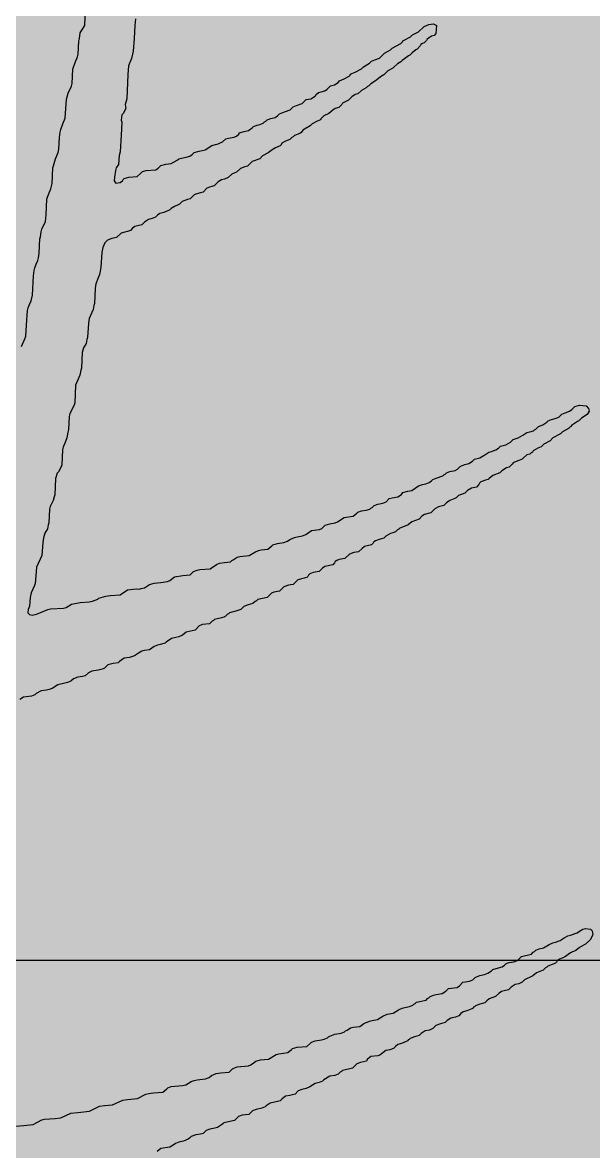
# Model space of a CAD drawing. Header units: inches. Extents: x -8 to 210, y -39 to 109.
# Drawn here: x 52.288 to 53.386, y 34.612 to 36.786 of the extents above; entities that cross this region are included whole.
import ezdxf

# ---------------------------------------------------------------- set-up
doc = ezdxf.new("R2010")
doc.units = ezdxf.units.IN
for name, color, linetype in [('Bottom Layer', 5, 'Continuous'), ('Bottom Overlay', 54, 'Continuous'), ('Top Layer', 1, 'Continuous')]:
    doc.layers.add(name, color=color, linetype=linetype)

msp = doc.modelspace()

# ---------------------------------------------------------------- hatches: boundary and pattern name
at = {"layer": 'Top Layer'}
msp.add_hatch(color=1, dxfattribs=at).paths.add_polyline_path([(51.8922, 15.7226), (53.9702, 15.7226), (53.9702, 46.99), (51.8922, 46.99)])

# ---------------------------------------------------------------- linework, layer by layer
at = {"layer": 'Bottom Layer'}
msp.add_line((19.5296, 34.9807), (60.013, 34.9807), dxfattribs=at)
for points in [[(18.6278, 36.5656, 0.2032, 0.2032, 0), (59.4964, 36.5656, 0.2032, 0.2032, 0)], [(18.6278, 35.9156, 0.2032, 0.2032, 0), (60.3192, 35.9156, 0.2032, 0.2032, 0)], [(18.8189, 35.2656, 0.2032, 0.2032, 0), (60.131, 35.2656, 0.2032, 0.2032, 0)]]:
    msp.add_lwpolyline(points, format="xyseb", dxfattribs=at)
at = {"layer": 'Bottom Overlay'}
for p, q in [((52.4078, 36.7805), (52.4091, 36.8133)), ((52.5049, 36.7936), (52.5036, 36.7805)), ((53.0605, 36.7785), (53.0696, 36.7825)), ((53.0696, 36.7825), (53.0788, 36.7838)), ((53.0788, 36.7838), (53.0847, 36.7805)), ((52.3973, 36.7556), (52.3986, 36.7661)), ((52.3986, 36.7661), (52.4078, 36.7805)), ((52.5036, 36.7805), (52.5022, 36.7556)), ((53.0342, 36.7589), (53.0382, 36.7628)), ((53.0382, 36.7628), (53.0473, 36.7667)), ((53.0473, 36.7667), (53.05, 36.768)), ((53.05, 36.768), (53.0605, 36.7785)), ((53.0749, 36.7602), (53.0664, 36.7543)), ((53.0801, 36.7615), (53.0749, 36.7602)), ((53.0834, 36.7648), (53.0801, 36.7615)), ((53.0847, 36.7805), (53.0834, 36.7648)), ((52.3947, 36.7254), (52.396, 36.7503)), ((52.396, 36.7503), (52.3973, 36.7556)), ((52.5022, 36.7556), (52.5003, 36.7313)), ((52.9988, 36.7366), (53.0159, 36.7457)), ((53.0159, 36.7457), (53.0191, 36.749)), ((53.0191, 36.749), (53.0198, 36.751)), ((53.0198, 36.751), (53.0224, 36.7523)), ((53.0224, 36.7523), (53.0342, 36.7589)), ((53.0532, 36.7412), (53.0473, 36.7352)), ((53.0546, 36.7438), (53.0532, 36.7412)), ((53.0578, 36.7457), (53.0546, 36.7438)), ((53.0605, 36.7471), (53.0578, 36.7457)), ((53.065, 36.7516), (53.0605, 36.7471)), ((53.0664, 36.7543), (53.065, 36.7516)), ((52.3888, 36.709), (52.3934, 36.7202)), ((52.3934, 36.7202), (52.3947, 36.7254)), ((52.4977, 36.7169), (52.4917, 36.7031)), ((52.5003, 36.7313), (52.4977, 36.7169)), ((52.966, 36.7143), (52.9745, 36.7175)), ((52.9745, 36.7175), (52.9844, 36.7274)), ((52.9844, 36.7274), (52.9962, 36.7339)), ((52.9962, 36.7339), (52.9988, 36.7366)), ((53.0231, 36.7162), (53.0185, 36.7129)), ((53.0303, 36.7221), (53.0231, 36.7162)), ((53.0329, 36.7234), (53.0303, 36.7221)), ((53.0375, 36.728), (53.0329, 36.7234)), ((53.0447, 36.7339), (53.0375, 36.728)), ((53.0473, 36.7352), (53.0447, 36.7339)), ((52.3829, 36.669), (52.3842, 36.6965)), ((52.3842, 36.6965), (52.3855, 36.7005)), ((52.3855, 36.7005), (52.3888, 36.709)), ((52.4917, 36.7031), (52.4904, 36.6861)), ((52.928, 36.6906), (52.9398, 36.6972)), ((52.9398, 36.6972), (52.9437, 36.7011)), ((52.9437, 36.7011), (52.9555, 36.7077)), ((52.9555, 36.7077), (52.9594, 36.7116)), ((52.9594, 36.7116), (52.966, 36.7143)), ((53.0001, 36.6985), (52.9909, 36.6933)), ((53.0021, 36.7005), (53.0001, 36.6985)), ((53.0093, 36.7064), (53.0021, 36.7005)), ((53.0159, 36.7103), (53.0093, 36.7064)), ((53.0185, 36.7129), (53.0159, 36.7103)), ((52.4904, 36.6861), (52.4885, 36.6395)), ((52.8952, 36.671), (52.8978, 36.6736)), ((52.8978, 36.6736), (52.907, 36.6775)), ((52.907, 36.6775), (52.9161, 36.6828)), ((52.9161, 36.6828), (52.9181, 36.6847)), ((52.9181, 36.6847), (52.9188, 36.6867)), ((52.9188, 36.6867), (52.9214, 36.688)), ((52.9214, 36.688), (52.928, 36.6906)), ((52.9673, 36.6736), (52.9581, 36.6683)), ((52.9693, 36.6756), (52.9673, 36.6736)), ((52.9765, 36.6815), (52.9693, 36.6756)), ((52.9831, 36.6854), (52.9765, 36.6815)), ((52.9909, 36.6933), (52.9831, 36.6854)), ((52.3756, 36.65), (52.3816, 36.6637)), ((52.3816, 36.6637), (52.3829, 36.669)), ((52.8525, 36.6467), (52.8571, 36.6513)), ((52.8571, 36.6513), (52.8624, 36.6526)), ((52.8624, 36.6526), (52.8696, 36.6546)), ((52.8696, 36.6546), (52.8742, 36.6578)), ((52.8742, 36.6578), (52.8807, 36.6644)), ((52.8807, 36.6644), (52.8879, 36.6664)), ((52.8879, 36.6664), (52.8952, 36.671)), ((52.9398, 36.6552), (52.9332, 36.6487)), ((52.9489, 36.6605), (52.9398, 36.6552)), ((52.9516, 36.6631), (52.9489, 36.6605)), ((52.9542, 36.6644), (52.9516, 36.6631)), ((52.9581, 36.6683), (52.9542, 36.6644)), ((52.3697, 36.6021), (52.3724, 36.6388)), ((52.3724, 36.6388), (52.3737, 36.6428)), ((52.3737, 36.6428), (52.3756, 36.65)), ((52.4885, 36.6395), (52.4852, 36.6283)), ((52.8151, 36.6264), (52.8256, 36.6303)), ((52.8256, 36.6303), (52.8335, 36.6382)), ((52.8335, 36.6382), (52.8427, 36.6395)), ((52.8427, 36.6395), (52.8512, 36.6441)), ((52.8512, 36.6441), (52.8525, 36.6467)), ((52.9037, 36.631), (52.9024, 36.6283)), ((52.9122, 36.6355), (52.9037, 36.631)), ((52.9148, 36.6369), (52.9122, 36.6355)), ((52.9214, 36.6434), (52.9148, 36.6369)), ((52.928, 36.6474), (52.9214, 36.6434)), ((52.9332, 36.6487), (52.928, 36.6474)), ((52.4786, 36.6087), (52.4773, 36.5982)), ((52.4813, 36.6113), (52.4786, 36.6087)), ((52.4865, 36.6205), (52.4813, 36.6113)), ((52.4852, 36.6283), (52.4865, 36.6205)), ((52.7784, 36.6067), (52.7823, 36.6106)), ((52.7823, 36.6106), (52.7889, 36.6132)), ((52.7889, 36.6132), (52.7941, 36.6146)), ((52.7941, 36.6146), (52.8027, 36.6178)), ((52.8027, 36.6178), (52.8086, 36.6237)), ((52.8086, 36.6237), (52.8151, 36.6264)), ((52.8774, 36.6113), (52.8676, 36.6067)), ((52.8847, 36.6172), (52.8774, 36.6113)), ((52.8893, 36.6205), (52.8847, 36.6172)), ((52.8965, 36.6224), (52.8893, 36.6205)), ((52.9024, 36.6283), (52.8965, 36.6224)), ((52.3612, 36.5804), (52.3652, 36.5909)), ((52.3652, 36.5909), (52.3697, 36.6021)), ((52.4773, 36.5982), (52.4786, 36.5942)), ((52.4786, 36.5942), (52.4773, 36.5693)), ((52.7299, 36.5831), (52.7325, 36.5857)), ((52.7325, 36.5857), (52.739, 36.5883)), ((52.739, 36.5883), (52.7443, 36.5896)), ((52.7443, 36.5896), (52.7508, 36.5923)), ((52.7508, 36.5923), (52.7535, 36.5949)), ((52.7535, 36.5949), (52.7561, 36.5962)), ((52.7561, 36.5962), (52.7587, 36.5988)), ((52.7587, 36.5988), (52.7653, 36.6014)), ((52.7653, 36.6014), (52.7738, 36.6034)), ((52.7738, 36.6034), (52.7784, 36.6067)), ((52.8414, 36.587), (52.8269, 36.5791)), ((52.8453, 36.5909), (52.8414, 36.587)), ((52.8545, 36.5962), (52.8453, 36.5909)), ((52.861, 36.5988), (52.8545, 36.5962)), ((52.8617, 36.6008), (52.861, 36.5988)), ((52.8676, 36.6067), (52.8617, 36.6008)), ((52.3573, 36.5424), (52.3586, 36.5647)), ((52.3586, 36.5647), (52.3599, 36.5752)), ((52.3599, 36.5752), (52.3612, 36.5804)), ((52.4773, 36.5693), (52.4754, 36.5372)), ((52.6839, 36.5634), (52.6951, 36.5654)), ((52.6951, 36.5654), (52.6997, 36.5673)), ((52.6997, 36.5673), (52.7043, 36.5719)), ((52.7043, 36.5719), (52.7049, 36.5739)), ((52.7049, 36.5739), (52.7141, 36.5765)), ((52.7141, 36.5765), (52.7226, 36.5785)), ((52.7226, 36.5785), (52.7299, 36.5831)), ((52.8059, 36.5647), (52.802, 36.5608)), ((52.8086, 36.566), (52.8059, 36.5647)), ((52.8112, 36.5686), (52.8086, 36.566)), ((52.8217, 36.5726), (52.8112, 36.5686)), ((52.8237, 36.5745), (52.8217, 36.5726)), ((52.8269, 36.5791), (52.8237, 36.5745)), ((52.356, 36.5358), (52.3573, 36.5424)), ((52.6393, 36.5411), (52.6518, 36.5496)), ((52.6518, 36.5496), (52.659, 36.5516)), ((52.659, 36.5516), (52.6643, 36.5529)), ((52.6643, 36.5529), (52.6728, 36.5562)), ((52.6728, 36.5562), (52.6787, 36.5621)), ((52.6787, 36.5621), (52.6839, 36.5634)), ((52.7745, 36.545), (52.7679, 36.5411)), ((52.7836, 36.549), (52.7745, 36.545)), ((52.7856, 36.5509), (52.7836, 36.549)), ((52.7869, 36.5536), (52.7856, 36.5509)), ((52.7935, 36.5575), (52.7869, 36.5536)), ((52.802, 36.5608), (52.7935, 36.5575)), ((52.3474, 36.5103), (52.3514, 36.5234)), ((52.3514, 36.5234), (52.356, 36.5358)), ((52.4734, 36.5299), (52.4721, 36.5129)), ((52.4754, 36.5372), (52.4734, 36.5299)), ((52.5737, 36.5148), (52.5856, 36.5214)), ((52.5856, 36.5214), (52.5882, 36.524)), ((52.5882, 36.524), (52.5934, 36.5253)), ((52.5934, 36.5253), (52.6026, 36.5267)), ((52.6026, 36.5267), (52.6098, 36.5286)), ((52.6098, 36.5286), (52.6144, 36.5319)), ((52.6144, 36.5319), (52.6183, 36.5358)), ((52.6183, 36.5358), (52.6275, 36.5385)), ((52.6275, 36.5385), (52.6393, 36.5411)), ((52.7443, 36.524), (52.7299, 36.5188)), ((52.7495, 36.5293), (52.7443, 36.524)), ((52.7607, 36.5352), (52.7495, 36.5293)), ((52.7679, 36.5411), (52.7607, 36.5352)), ((52.3448, 36.4762), (52.3461, 36.5063)), ((52.3461, 36.5063), (52.3474, 36.5103)), ((52.4668, 36.5011), (52.4649, 36.4886)), ((52.4681, 36.5063), (52.4668, 36.5011)), ((52.4721, 36.5129), (52.4681, 36.5063)), ((52.5154, 36.4958), (52.5186, 36.4991)), ((52.5186, 36.4991), (52.5259, 36.5011)), ((52.5259, 36.5011), (52.5442, 36.5024)), ((52.5442, 36.5024), (52.5488, 36.5057)), ((52.5488, 36.5057), (52.5541, 36.5109)), ((52.5541, 36.5109), (52.5632, 36.5135)), ((52.5632, 36.5135), (52.5737, 36.5148)), ((52.7069, 36.505), (52.6997, 36.4978)), ((52.7154, 36.5083), (52.7069, 36.505)), ((52.7207, 36.5096), (52.7154, 36.5083)), ((52.7299, 36.5188), (52.7207, 36.5096)), ((52.4649, 36.4886), (52.4642, 36.4814)), ((52.4642, 36.4814), (52.4675, 36.4768)), ((52.4675, 36.4768), (52.4754, 36.4781)), ((52.4754, 36.4781), (52.4799, 36.4814)), ((52.4799, 36.4814), (52.4813, 36.484)), ((52.4813, 36.484), (52.4832, 36.486)), ((52.4832, 36.486), (52.4924, 36.4886)), ((52.4924, 36.4886), (52.5082, 36.4899)), ((52.5082, 36.4899), (52.5154, 36.4958)), ((52.6643, 36.4794), (52.6564, 36.4716)), ((52.6708, 36.4834), (52.6643, 36.4794)), ((52.6761, 36.4847), (52.6708, 36.4834)), ((52.6833, 36.488), (52.6761, 36.4847)), ((52.6905, 36.4939), (52.6833, 36.488)), ((52.6931, 36.4952), (52.6905, 36.4939)), ((52.6997, 36.4978), (52.6931, 36.4952)), ((52.3356, 36.4499), (52.3389, 36.4584)), ((52.3389, 36.4584), (52.3422, 36.4657)), ((52.3422, 36.4657), (52.3448, 36.4762)), ((52.6229, 36.4565), (52.6183, 36.4545)), ((52.6302, 36.4584), (52.6229, 36.4565)), ((52.6354, 36.4598), (52.6302, 36.4584)), ((52.6426, 36.467), (52.6354, 36.4598)), ((52.6492, 36.4696), (52.6426, 36.467)), ((52.6564, 36.4716), (52.6492, 36.4696)), ((52.333, 36.4158), (52.3343, 36.446)), ((52.3343, 36.446), (52.3356, 36.4499)), ((52.5869, 36.4348), (52.5803, 36.4322)), ((52.5895, 36.4361), (52.5869, 36.4348)), ((52.5947, 36.4414), (52.5895, 36.4361)), ((52.6052, 36.4453), (52.5947, 36.4414)), ((52.6105, 36.4466), (52.6052, 36.4453)), ((52.6183, 36.4545), (52.6105, 36.4466)), ((52.3317, 36.4027), (52.333, 36.4158)), ((52.5475, 36.4151), (52.5436, 36.4112)), ((52.5521, 36.4184), (52.5475, 36.4151)), ((52.5593, 36.4204), (52.5521, 36.4184)), ((52.5685, 36.4243), (52.5593, 36.4204)), ((52.5711, 36.4256), (52.5685, 36.4243)), ((52.5737, 36.4283), (52.5711, 36.4256)), ((52.5803, 36.4322), (52.5737, 36.4283)), ((52.3251, 36.3883), (52.3317, 36.4027)), ((52.499, 36.3902), (52.4957, 36.3856)), ((52.5036, 36.3935), (52.499, 36.3902)), ((52.5088, 36.3948), (52.5036, 36.3935)), ((52.5173, 36.3968), (52.5088, 36.3948)), ((52.5226, 36.402), (52.5173, 36.3968)), ((52.5298, 36.4066), (52.5226, 36.402)), ((52.537, 36.4086), (52.5298, 36.4066)), ((52.5436, 36.4112), (52.537, 36.4086)), ((52.3199, 36.3423), (52.3212, 36.3699)), ((52.3212, 36.3699), (52.3225, 36.3738)), ((52.3225, 36.3738), (52.3238, 36.383)), ((52.3238, 36.383), (52.3251, 36.3883)), ((52.4596, 36.3705), (52.4511, 36.3673)), ((52.4688, 36.3719), (52.4596, 36.3705)), ((52.4773, 36.3804), (52.4688, 36.3719)), ((52.4845, 36.3823), (52.4773, 36.3804)), ((52.4898, 36.3837), (52.4845, 36.3823)), ((52.4957, 36.3856), (52.4898, 36.3837)), ((52.4419, 36.3528), (52.4406, 36.3436)), ((52.4458, 36.362), (52.4419, 36.3528)), ((52.4511, 36.3673), (52.4458, 36.362)), ((52.314, 36.3207), (52.3173, 36.3279)), ((52.3173, 36.3279), (52.3186, 36.3332)), ((52.3186, 36.3332), (52.3199, 36.3423)), ((52.4406, 36.3436), (52.4386, 36.3154)), ((52.3087, 36.2984), (52.3101, 36.3089)), ((52.3101, 36.3089), (52.3114, 36.3141)), ((52.3114, 36.3141), (52.314, 36.3207)), ((52.4373, 36.3076), (52.436, 36.301)), ((52.4386, 36.3154), (52.4373, 36.3076)), ((52.3068, 36.261), (52.3087, 36.2984)), ((52.4288, 36.2833), (52.4275, 36.2741)), ((52.4334, 36.2945), (52.4288, 36.2833)), ((52.436, 36.301), (52.4334, 36.2945)), ((52.3041, 36.2505), (52.3068, 36.261)), ((52.4275, 36.2741), (52.4262, 36.2453)), ((52.2982, 36.2367), (52.3009, 36.2433)), ((52.3009, 36.2433), (52.3041, 36.2505)), ((52.4248, 36.2413), (52.4235, 36.2335)), ((52.4262, 36.2453), (52.4248, 36.2413)), ((52.295, 36.2033), (52.2969, 36.2315)), ((52.2969, 36.2315), (52.2982, 36.2367)), ((52.4157, 36.2164), (52.4143, 36.2072)), ((52.4235, 36.2335), (52.4157, 36.2164)), ((52.2937, 36.1823), (52.295, 36.2033)), ((52.4143, 36.2072), (52.413, 36.1797)), ((52.2858, 36.1626), (52.2923, 36.177)), ((52.2923, 36.177), (52.2937, 36.1823)), ((52.4117, 36.1757), (52.4104, 36.1679)), ((52.413, 36.1797), (52.4117, 36.1757)), ((52.4025, 36.1508), (52.4012, 36.1206)), ((52.4052, 36.16), (52.4025, 36.1508)), ((52.4104, 36.1679), (52.4052, 36.16)), ((52.3999, 36.1167), (52.3979, 36.1069)), ((52.4012, 36.1206), (52.3999, 36.1167)), ((52.3894, 36.0878), (52.3881, 36.0537)), ((52.396, 36.1023), (52.3894, 36.0878)), ((52.3979, 36.1069), (52.396, 36.1023)), ((52.3868, 36.0498), (52.3789, 36.0327)), ((52.3881, 36.0537), (52.3868, 36.0498)), ((53.3451, 36.0413), (53.3504, 36.0465)), ((53.3504, 36.0465), (53.3596, 36.0491)), ((53.3596, 36.0491), (53.3727, 36.0478)), ((53.3727, 36.0478), (53.3773, 36.0432)), ((53.3773, 36.0432), (53.3786, 36.038)), ((52.3776, 36.0275), (52.3763, 36.0026)), ((52.3789, 36.0327), (52.3776, 36.0275)), ((53.2992, 36.019), (53.3058, 36.0216)), ((53.3058, 36.0216), (53.313, 36.0235)), ((53.313, 36.0235), (53.3196, 36.0262)), ((53.3196, 36.0262), (53.3255, 36.0321)), ((53.3255, 36.0321), (53.332, 36.0347)), ((53.332, 36.0347), (53.3405, 36.038)), ((53.3405, 36.038), (53.3451, 36.0413)), ((53.3635, 36.0242), (53.3583, 36.019)), ((53.3747, 36.0314), (53.3635, 36.0242)), ((53.3786, 36.038), (53.3747, 36.0314)), ((52.3763, 36.0026), (52.375, 35.9973)), ((53.2638, 35.998), (53.271, 35.9999)), ((53.271, 35.9999), (53.273, 36.0019)), ((53.273, 36.0019), (53.2756, 36.0032)), ((53.2756, 36.0032), (53.2809, 36.0085)), ((53.2809, 36.0085), (53.2894, 36.0117)), ((53.2894, 36.0117), (53.2966, 36.0163)), ((53.2966, 36.0163), (53.2992, 36.019)), ((53.3386, 36.0045), (53.3268, 35.998)), ((53.3412, 36.0071), (53.3386, 36.0045)), ((53.3438, 36.0085), (53.3412, 36.0071)), ((53.3445, 36.0104), (53.3438, 36.0085)), ((53.3556, 36.0176), (53.3445, 36.0104)), ((53.3583, 36.019), (53.3556, 36.0176)), ((52.3704, 35.9796), (52.3658, 35.9684)), ((52.373, 35.9862), (52.3704, 35.9796)), ((52.375, 35.9973), (52.373, 35.9862)), ((53.2179, 35.973), (53.2271, 35.9783)), ((53.2271, 35.9783), (53.2323, 35.9835)), ((53.2323, 35.9835), (53.2415, 35.9862)), ((53.2415, 35.9862), (53.2507, 35.9914)), ((53.2507, 35.9914), (53.2586, 35.9967)), ((53.2586, 35.9967), (53.2638, 35.998)), ((53.3032, 35.9809), (53.2913, 35.9744)), ((53.3084, 35.9862), (53.3032, 35.9809)), ((53.3228, 35.994), (53.3084, 35.9862)), ((53.3268, 35.998), (53.3228, 35.994)), ((52.3645, 35.9632), (52.3632, 35.9343)), ((52.3658, 35.9684), (52.3645, 35.9632)), ((53.1772, 35.9534), (53.1851, 35.9586)), ((53.1851, 35.9586), (53.1903, 35.9599)), ((53.1903, 35.9599), (53.1989, 35.9632)), ((53.1989, 35.9632), (53.2035, 35.9665)), ((53.2035, 35.9665), (53.2074, 35.9704)), ((53.2074, 35.9704), (53.2179, 35.973)), ((53.2664, 35.9573), (53.2638, 35.9547)), ((53.269, 35.9586), (53.2664, 35.9573)), ((53.2704, 35.9612), (53.269, 35.9586)), ((53.2795, 35.9665), (53.2704, 35.9612)), ((53.2861, 35.9691), (53.2795, 35.9665)), ((53.2913, 35.9744), (53.2861, 35.9691)), ((52.3632, 35.9343), (52.3619, 35.9304)), ((53.1326, 35.9324), (53.1392, 35.935)), ((53.1392, 35.935), (53.1464, 35.937)), ((53.1464, 35.937), (53.1536, 35.9416)), ((53.1536, 35.9416), (53.1575, 35.9455)), ((53.1575, 35.9455), (53.168, 35.9481)), ((53.168, 35.9481), (53.1772, 35.9534)), ((53.2303, 35.9357), (53.2244, 35.9297)), ((53.2317, 35.9383), (53.2303, 35.9357)), ((53.2343, 35.9396), (53.2317, 35.9383)), ((53.2428, 35.9429), (53.2343, 35.9396)), ((53.2494, 35.9455), (53.2428, 35.9429)), ((53.2513, 35.9475), (53.2494, 35.9455)), ((53.2586, 35.9534), (53.2513, 35.9475)), ((53.2638, 35.9547), (53.2586, 35.9534)), ((52.354, 35.9186), (52.3514, 35.9081)), ((52.3566, 35.9212), (52.354, 35.9186)), ((52.3619, 35.9304), (52.3566, 35.9212)), ((53.0841, 35.9088), (53.0965, 35.9133)), ((53.0965, 35.9133), (53.0985, 35.9153)), ((53.0985, 35.9153), (53.1011, 35.9166)), ((53.1011, 35.9166), (53.1037, 35.9192)), ((53.1037, 35.9192), (53.1103, 35.9219)), ((53.1103, 35.9219), (53.1201, 35.9238)), ((53.1201, 35.9238), (53.1247, 35.9258)), ((53.1247, 35.9258), (53.13, 35.9311)), ((53.13, 35.9311), (53.1326, 35.9324)), ((53.193, 35.914), (53.1857, 35.9081)), ((53.2061, 35.9192), (53.193, 35.914)), ((53.21, 35.9232), (53.2061, 35.9192)), ((53.2192, 35.9284), (53.21, 35.9232)), ((53.2244, 35.9297), (53.2192, 35.9284)), ((52.3514, 35.9081), (52.3501, 35.8766)), ((53.0368, 35.8851), (53.05, 35.8943)), ((53.05, 35.8943), (53.0572, 35.8963)), ((53.0572, 35.8963), (53.0637, 35.8976)), ((53.0637, 35.8976), (53.0703, 35.9002)), ((53.0703, 35.9002), (53.0749, 35.9035)), ((53.0749, 35.9035), (53.0775, 35.9061)), ((53.0775, 35.9061), (53.0841, 35.9088)), ((53.1516, 35.8897), (53.1444, 35.8851)), ((53.1615, 35.8917), (53.1516, 35.8897)), ((53.1661, 35.8963), (53.1615, 35.8917)), ((53.1674, 35.8989), (53.1661, 35.8963)), ((53.17, 35.9015), (53.1674, 35.8989)), ((53.1785, 35.9048), (53.17, 35.9015)), ((53.1838, 35.9061), (53.1785, 35.9048)), ((53.1857, 35.9081), (53.1838, 35.9061)), ((52.3488, 35.8727), (52.3468, 35.8655)), ((52.3501, 35.8766), (52.3488, 35.8727)), ((52.9876, 35.8635), (52.9935, 35.8694)), ((52.9935, 35.8694), (52.9988, 35.8707)), ((52.9988, 35.8707), (53.0099, 35.8727)), ((53.0099, 35.8727), (53.0172, 35.8773)), ((53.0172, 35.8773), (53.0198, 35.8812)), ((53.0198, 35.8812), (53.029, 35.8838)), ((53.029, 35.8838), (53.0368, 35.8851)), ((53.1195, 35.8694), (53.1103, 35.8655)), ((53.1221, 35.8707), (53.1195, 35.8694)), ((53.1267, 35.8753), (53.1221, 35.8707)), ((53.1392, 35.8799), (53.1267, 35.8753)), ((53.1444, 35.8851), (53.1392, 35.8799)), ((52.3396, 35.8491), (52.3383, 35.8228)), ((52.3409, 35.8543), (52.3396, 35.8491)), ((52.3468, 35.8655), (52.3409, 35.8543)), ((52.9398, 35.8458), (52.9489, 35.8471)), ((52.9489, 35.8471), (52.9562, 35.8491)), ((52.9562, 35.8491), (52.9581, 35.851)), ((52.9581, 35.851), (52.9608, 35.8523)), ((52.9608, 35.8523), (52.9647, 35.8563)), ((52.9647, 35.8563), (52.9712, 35.8589)), ((52.9712, 35.8589), (52.9811, 35.8609)), ((52.9811, 35.8609), (52.9876, 35.8635)), ((53.0814, 35.8497), (53.0736, 35.8418)), ((53.088, 35.8537), (53.0814, 35.8497)), ((53.0985, 35.8563), (53.088, 35.8537)), ((53.1037, 35.8615), (53.0985, 35.8563)), ((53.1103, 35.8655), (53.1037, 35.8615)), ((52.8893, 35.8228), (52.8938, 35.8248)), ((52.8938, 35.8248), (52.907, 35.8327)), ((52.907, 35.8327), (52.924, 35.8353)), ((52.924, 35.8353), (52.9312, 35.8412)), ((52.9312, 35.8412), (52.9332, 35.8432)), ((52.9332, 35.8432), (52.9398, 35.8458)), ((53.0368, 35.8248), (53.0296, 35.8189)), ((53.0513, 35.83), (53.0368, 35.8248)), ((53.0565, 35.8353), (53.0513, 35.83)), ((53.0611, 35.8386), (53.0565, 35.8353)), ((53.0683, 35.8405), (53.0611, 35.8386)), ((53.0736, 35.8418), (53.0683, 35.8405)), ((52.3304, 35.8031), (52.3278, 35.794)), ((52.3356, 35.811), (52.3304, 35.8031)), ((52.3369, 35.8189), (52.3356, 35.811)), ((52.3383, 35.8228), (52.3369, 35.8189)), ((52.8328, 35.8005), (52.8374, 35.8038)), ((52.8374, 35.8038), (52.844, 35.8077)), ((52.844, 35.8077), (52.8591, 35.8097)), ((52.8591, 35.8097), (52.8637, 35.8117)), ((52.8637, 35.8117), (52.8702, 35.8182)), ((52.8702, 35.8182), (52.8794, 35.8209)), ((52.8794, 35.8209), (52.8893, 35.8228)), ((53.0001, 35.8038), (52.9962, 35.8025)), ((53.0054, 35.8051), (53.0001, 35.8038)), ((53.0093, 35.8091), (53.0054, 35.8051)), ((53.0119, 35.8104), (53.0093, 35.8091)), ((53.0139, 35.8123), (53.0119, 35.8104)), ((53.0224, 35.8156), (53.0139, 35.8123)), ((53.0296, 35.8189), (53.0224, 35.8156)), ((52.3265, 35.7848), (52.3251, 35.7599)), ((52.3278, 35.794), (52.3265, 35.7848)), ((52.7692, 35.7802), (52.7784, 35.7828)), ((52.7784, 35.7828), (52.7909, 35.7848)), ((52.7909, 35.7848), (52.7974, 35.7874)), ((52.7974, 35.7874), (52.802, 35.7907)), ((52.802, 35.7907), (52.8112, 35.7946)), ((52.8112, 35.7946), (52.8164, 35.7959)), ((52.8164, 35.7959), (52.8263, 35.7979)), ((52.8263, 35.7979), (52.8328, 35.8005)), ((52.9627, 35.7835), (52.9594, 35.7802)), ((52.964, 35.7861), (52.9627, 35.7835)), ((52.9673, 35.7881), (52.964, 35.7861)), ((52.9739, 35.7907), (52.9673, 35.7881)), ((52.9831, 35.7933), (52.9739, 35.7907)), ((52.987, 35.7972), (52.9831, 35.7933)), ((52.9962, 35.8025), (52.987, 35.7972)), ((52.3251, 35.7599), (52.3146, 35.7376)), ((52.7062, 35.7579), (52.724, 35.7599)), ((52.724, 35.7599), (52.7345, 35.7664)), ((52.7345, 35.7664), (52.7417, 35.7697)), ((52.7417, 35.7697), (52.7469, 35.771)), ((52.7469, 35.771), (52.76, 35.7723)), ((52.76, 35.7723), (52.7672, 35.7782)), ((52.7672, 35.7782), (52.7692, 35.7802)), ((52.9168, 35.7625), (52.9083, 35.754)), ((52.9253, 35.7658), (52.9168, 35.7625)), ((52.9345, 35.7671), (52.9253, 35.7658)), ((52.9411, 35.7736), (52.9345, 35.7671)), ((52.9457, 35.7769), (52.9411, 35.7736)), ((52.9509, 35.7782), (52.9457, 35.7769)), ((52.9594, 35.7802), (52.9509, 35.7782)), ((52.3146, 35.7376), (52.3133, 35.7205)), ((52.6485, 35.7343), (52.661, 35.7428)), ((52.661, 35.7428), (52.6669, 35.7448)), ((52.6669, 35.7448), (52.6761, 35.7461)), ((52.6761, 35.7461), (52.6879, 35.7474)), ((52.6879, 35.7474), (52.6905, 35.75)), ((52.6905, 35.75), (52.6931, 35.7513)), ((52.6931, 35.7513), (52.701, 35.7566)), ((52.701, 35.7566), (52.7062, 35.7579)), ((52.8696, 35.7389), (52.865, 35.7356)), ((52.8847, 35.7421), (52.8696, 35.7389)), ((52.8879, 35.7454), (52.8847, 35.7421)), ((52.8893, 35.748), (52.8879, 35.7454)), ((52.8925, 35.75), (52.8893, 35.748)), ((52.8971, 35.752), (52.8925, 35.75)), ((52.9083, 35.754), (52.8971, 35.752)), ((52.3133, 35.7205), (52.312, 35.7061)), ((52.5711, 35.712), (52.5803, 35.7185)), ((52.5803, 35.7185), (52.596, 35.7212)), ((52.596, 35.7212), (52.6105, 35.7225)), ((52.6105, 35.7225), (52.617, 35.729)), ((52.617, 35.729), (52.6236, 35.7317)), ((52.6236, 35.7317), (52.6288, 35.733)), ((52.6288, 35.733), (52.6485, 35.7343)), ((52.8296, 35.7159), (52.8178, 35.7133)), ((52.8348, 35.7172), (52.8296, 35.7159)), ((52.8368, 35.7192), (52.8348, 35.7172)), ((52.8381, 35.7218), (52.8368, 35.7192)), ((52.8407, 35.7244), (52.8381, 35.7218)), ((52.8473, 35.7271), (52.8407, 35.7244)), ((52.8584, 35.729), (52.8473, 35.7271)), ((52.865, 35.7356), (52.8584, 35.729)), ((52.3107, 35.7021), (52.3041, 35.6877)), ((52.312, 35.7061), (52.3107, 35.7021)), ((52.4898, 35.6936), (52.5062, 35.6956)), ((52.5062, 35.6956), (52.5121, 35.6949)), ((52.5121, 35.6949), (52.516, 35.6962)), ((52.516, 35.6962), (52.5226, 35.6975)), ((52.5226, 35.6975), (52.5318, 35.7041)), ((52.5318, 35.7041), (52.5409, 35.7067)), ((52.5409, 35.7067), (52.5541, 35.708)), ((52.5541, 35.708), (52.5665, 35.71)), ((52.5665, 35.71), (52.5711, 35.712)), ((52.7909, 35.6995), (52.7823, 35.691)), ((52.7994, 35.7028), (52.7909, 35.6995)), ((52.8086, 35.7041), (52.7994, 35.7028)), ((52.8178, 35.7133), (52.8086, 35.7041)), ((52.3022, 35.6792), (52.3009, 35.6621)), ((52.3041, 35.6877), (52.3022, 35.6792)), ((52.4222, 35.672), (52.4327, 35.6759)), ((52.4327, 35.6759), (52.4347, 35.6779)), ((52.4347, 35.6779), (52.4478, 35.6818)), ((52.4478, 35.6818), (52.457, 35.6831)), ((52.457, 35.6831), (52.4754, 35.6844)), ((52.4754, 35.6844), (52.4898, 35.6936)), ((52.7377, 35.6726), (52.7351, 35.6713)), ((52.7404, 35.6752), (52.7377, 35.6726)), ((52.7587, 35.6792), (52.7404, 35.6752)), ((52.7666, 35.687), (52.7587, 35.6792)), ((52.7712, 35.689), (52.7666, 35.687)), ((52.7823, 35.691), (52.7712, 35.689)), ((52.2982, 35.6556), (52.2976, 35.6497)), ((52.3009, 35.6621), (52.2982, 35.6556)), ((52.3212, 35.6497), (52.3363, 35.6556)), ((52.3363, 35.6556), (52.3415, 35.6569)), ((52.3415, 35.6569), (52.3665, 35.6582)), ((52.3665, 35.6582), (52.3717, 35.6595)), ((52.3717, 35.6595), (52.3822, 35.6661)), ((52.3822, 35.6661), (52.3986, 35.6693)), ((52.3986, 35.6693), (52.4157, 35.6706)), ((52.4157, 35.6706), (52.4222, 35.672)), ((52.6931, 35.6516), (52.6859, 35.6497)), ((52.6984, 35.6529), (52.6931, 35.6516)), ((52.7076, 35.6556), (52.6984, 35.6529)), ((52.7135, 35.6615), (52.7076, 35.6556)), ((52.722, 35.6647), (52.7135, 35.6615)), ((52.7312, 35.6674), (52.722, 35.6647)), ((52.7351, 35.6713), (52.7312, 35.6674)), ((52.2976, 35.6497), (52.3009, 35.6464)), ((52.3009, 35.6464), (52.3061, 35.6451)), ((52.3061, 35.6451), (52.3146, 35.647)), ((52.3146, 35.647), (52.3212, 35.6497)), ((52.6525, 35.6333), (52.6472, 35.628)), ((52.6551, 35.6346), (52.6525, 35.6333)), ((52.657, 35.6365), (52.6551, 35.6346)), ((52.6708, 35.6398), (52.657, 35.6365)), ((52.6748, 35.6411), (52.6708, 35.6398)), ((52.6774, 35.6424), (52.6748, 35.6411)), ((52.6813, 35.6464), (52.6774, 35.6424)), ((52.6839, 35.6477), (52.6813, 35.6464)), ((52.6859, 35.6497), (52.6839, 35.6477)), ((52.6026, 35.6123), (52.5954, 35.6064)), ((52.6144, 35.6149), (52.6026, 35.6123)), ((52.6197, 35.6162), (52.6144, 35.6149)), ((52.6275, 35.6241), (52.6197, 35.6162)), ((52.6341, 35.6267), (52.6275, 35.6241)), ((52.6472, 35.628), (52.6341, 35.6267)), ((52.5475, 35.5873), (52.5409, 35.5847)), ((52.5528, 35.5887), (52.5475, 35.5873)), ((52.5619, 35.5913), (52.5528, 35.5887)), ((52.5639, 35.5932), (52.5619, 35.5913)), ((52.5744, 35.5998), (52.5639, 35.5932)), ((52.5829, 35.6018), (52.5744, 35.5998)), ((52.5882, 35.6031), (52.5829, 35.6018)), ((52.5954, 35.6064), (52.5882, 35.6031)), ((52.4937, 35.5637), (52.4832, 35.5624)), ((52.5029, 35.5664), (52.4937, 35.5637)), ((52.5108, 35.5716), (52.5029, 35.5664)), ((52.5173, 35.5755), (52.5108, 35.5716)), ((52.5226, 35.5768), (52.5173, 35.5755)), ((52.5318, 35.5782), (52.5226, 35.5768)), ((52.5409, 35.5847), (52.5318, 35.5782)), ((52.4452, 35.5427), (52.4426, 35.5414)), ((52.4517, 35.5493), (52.4452, 35.5427)), ((52.4622, 35.5519), (52.4517, 35.5493)), ((52.4714, 35.5532), (52.4622, 35.5519)), ((52.474, 35.5559), (52.4714, 35.5532)), ((52.4832, 35.5624), (52.474, 35.5559)), ((52.3855, 35.5224), (52.3809, 35.5178)), ((52.394, 35.5257), (52.3855, 35.5224)), ((52.4032, 35.527), (52.394, 35.5257)), ((52.4084, 35.5283), (52.4032, 35.527)), ((52.4143, 35.5342), (52.4084, 35.5283)), ((52.4209, 35.5368), (52.4143, 35.5342)), ((52.4334, 35.5388), (52.4209, 35.5368)), ((52.4386, 35.5401), (52.4334, 35.5388)), ((52.4426, 35.5414), (52.4386, 35.5401)), ((52.3232, 35.4994), (52.314, 35.4942)), ((52.3337, 35.5008), (52.3232, 35.4994)), ((52.3389, 35.5021), (52.3337, 35.5008)), ((52.3448, 35.504), (52.3389, 35.5021)), ((52.3553, 35.5106), (52.3448, 35.504)), ((52.3691, 35.5139), (52.3553, 35.5106)), ((52.3743, 35.5152), (52.3691, 35.5139)), ((52.3809, 35.5178), (52.3743, 35.5152)), ((52.2897, 35.487), (52.2825, 35.4824)), ((52.3048, 35.489), (52.2897, 35.487)), ((52.3114, 35.4916), (52.3048, 35.489)), ((52.314, 35.4942), (52.3114, 35.4916)), ((53.3222, 35.0186), (53.3301, 35.0239)), ((53.3301, 35.0239), (53.3373, 35.0272)), ((53.3373, 35.0272), (53.3425, 35.0285)), ((53.3425, 35.0285), (53.355, 35.0331)), ((53.355, 35.0331), (53.3596, 35.0363)), ((53.3596, 35.0363), (53.3661, 35.0403)), ((53.3661, 35.0403), (53.3714, 35.0416)), ((53.3714, 35.0416), (53.3806, 35.0403)), ((53.3851, 35.0291), (53.3799, 35.0199)), ((53.3806, 35.0403), (53.3838, 35.037)), ((53.3838, 35.037), (53.3851, 35.0291)), ((53.273, 34.997), (53.2756, 34.9996)), ((53.2756, 34.9996), (53.2822, 35.0022)), ((53.2822, 35.0022), (53.2907, 35.0042)), ((53.2907, 35.0042), (53.3012, 35.0108)), ((53.3012, 35.0108), (53.3084, 35.014)), ((53.3084, 35.014), (53.3137, 35.0154)), ((53.3137, 35.0154), (53.3222, 35.0186)), ((53.3524, 34.999), (53.3451, 34.9957)), ((53.3596, 35.0049), (53.3524, 34.999)), ((53.3688, 35.0101), (53.3596, 35.0049)), ((53.3714, 35.0114), (53.3688, 35.0101)), ((53.3799, 35.0199), (53.3714, 35.0114)), ((53.2244, 34.976), (53.2336, 34.9773)), ((53.2336, 34.9773), (53.2402, 34.9799)), ((53.2402, 34.9799), (53.2481, 34.9878)), ((53.2481, 34.9878), (53.2533, 34.9891)), ((53.2533, 34.9891), (53.2671, 34.9924)), ((53.2671, 34.9924), (53.2704, 34.9957)), ((53.2704, 34.9957), (53.273, 34.997)), ((53.3156, 34.9767), (53.3137, 34.9747)), ((53.3169, 34.9793), (53.3156, 34.9767)), ((53.3215, 34.9826), (53.3169, 34.9793)), ((53.3241, 34.9839), (53.3215, 34.9826)), ((53.3307, 34.9865), (53.3241, 34.9839)), ((53.3425, 34.9944), (53.3307, 34.9865)), ((53.3451, 34.9957), (53.3425, 34.9944)), ((53.1766, 34.953), (53.1831, 34.9557)), ((53.1831, 34.9557), (53.1903, 34.9603)), ((53.1903, 34.9603), (53.193, 34.9629)), ((53.193, 34.9629), (53.2035, 34.9655)), ((53.2035, 34.9655), (53.2107, 34.9675)), ((53.2107, 34.9675), (53.2153, 34.9708)), ((53.2153, 34.9708), (53.2179, 34.9734)), ((53.2179, 34.9734), (53.2205, 34.9747)), ((53.2205, 34.9747), (53.2244, 34.976)), ((53.2769, 34.9563), (53.2697, 34.9504)), ((53.29, 34.9616), (53.2769, 34.9563)), ((53.294, 34.9655), (53.29, 34.9616)), ((53.2966, 34.9668), (53.294, 34.9655)), ((53.2986, 34.9688), (53.2966, 34.9668)), ((53.3071, 34.9721), (53.2986, 34.9688)), ((53.3137, 34.9747), (53.3071, 34.9721)), ((53.1287, 34.9314), (53.1352, 34.938)), ((53.1352, 34.938), (53.1477, 34.9399)), ((53.1477, 34.9399), (53.1543, 34.9425)), ((53.1543, 34.9425), (53.1588, 34.9471)), ((53.1588, 34.9471), (53.1615, 34.9485)), ((53.1615, 34.9485), (53.168, 34.9511)), ((53.168, 34.9511), (53.1766, 34.953)), ((53.2356, 34.9334), (53.2284, 34.9288)), ((53.2428, 34.9353), (53.2356, 34.9334)), ((53.2494, 34.938), (53.2428, 34.9353)), ((53.254, 34.9425), (53.2494, 34.938)), ((53.2697, 34.9504), (53.254, 34.9425)), ((53.0723, 34.9104), (53.0788, 34.913)), ((53.0788, 34.913), (53.0841, 34.9143)), ((53.0841, 34.9143), (53.0952, 34.9163)), ((53.0952, 34.9163), (53.1024, 34.9209)), ((53.1024, 34.9209), (53.1077, 34.9261)), ((53.1077, 34.9261), (53.1241, 34.9281)), ((53.1241, 34.9281), (53.1287, 34.9314)), ((53.2048, 34.917), (53.1982, 34.9104)), ((53.2094, 34.9202), (53.2048, 34.917)), ((53.2146, 34.9216), (53.2094, 34.9202)), ((53.2231, 34.9235), (53.2146, 34.9216)), ((53.2284, 34.9288), (53.2231, 34.9235)), ((53.0237, 34.8894), (53.0323, 34.8914)), ((53.0323, 34.8914), (53.0388, 34.894)), ((53.0388, 34.894), (53.0408, 34.896)), ((53.0408, 34.896), (53.0434, 34.8973)), ((53.0434, 34.8973), (53.046, 34.8999)), ((53.046, 34.8999), (53.0644, 34.9038)), ((53.0644, 34.9038), (53.067, 34.9065)), ((53.067, 34.9065), (53.0696, 34.9078)), ((53.0696, 34.9078), (53.0723, 34.9104)), ((53.1556, 34.8901), (53.1549, 34.8881)), ((53.1575, 34.8907), (53.1556, 34.8901)), ((53.1595, 34.8927), (53.1575, 34.8907)), ((53.168, 34.896), (53.1595, 34.8927)), ((53.1772, 34.8986), (53.168, 34.896)), ((53.1812, 34.9025), (53.1772, 34.8986)), ((53.1857, 34.9058), (53.1812, 34.9025)), ((53.1982, 34.9104), (53.1857, 34.9058)), ((52.9706, 34.8665), (52.9811, 34.873)), ((52.9811, 34.873), (52.9896, 34.8763)), ((52.9896, 34.8763), (53.0008, 34.8783)), ((53.0008, 34.8783), (53.0113, 34.8848)), ((53.0113, 34.8848), (53.0185, 34.8881)), ((53.0185, 34.8881), (53.0237, 34.8894)), ((53.1123, 34.8691), (53.1051, 34.8645)), ((53.1208, 34.871), (53.1123, 34.8691)), ((53.1274, 34.8737), (53.1208, 34.871)), ((53.1313, 34.8776), (53.1274, 34.8737)), ((53.1359, 34.8809), (53.1313, 34.8776)), ((53.1431, 34.8829), (53.1359, 34.8809)), ((53.1523, 34.8868), (53.1431, 34.8829)), ((53.1549, 34.8881), (53.1523, 34.8868)), ((52.9096, 34.8448), (52.9122, 34.8461)), ((52.9122, 34.8461), (52.9188, 34.8501)), ((52.9188, 34.8501), (52.924, 34.8514)), ((52.924, 34.8514), (52.9371, 34.8527)), ((52.9371, 34.8527), (52.9444, 34.8586)), ((52.9444, 34.8586), (52.9555, 34.8632)), ((52.9555, 34.8632), (52.9608, 34.8645)), ((52.9608, 34.8645), (52.9706, 34.8665)), ((53.071, 34.8461), (53.0624, 34.8442)), ((53.0775, 34.8487), (53.071, 34.8461)), ((53.0834, 34.8546), (53.0775, 34.8487)), ((53.0919, 34.8579), (53.0834, 34.8546)), ((53.1011, 34.8606), (53.0919, 34.8579)), ((53.1051, 34.8645), (53.1011, 34.8606)), ((52.844, 34.8225), (52.8506, 34.8251)), ((52.8506, 34.8251), (52.863, 34.8271)), ((52.863, 34.8271), (52.8683, 34.8284)), ((52.8683, 34.8284), (52.8748, 34.831)), ((52.8748, 34.831), (52.8768, 34.833)), ((52.8768, 34.833), (52.8794, 34.8343)), ((52.8794, 34.8343), (52.8886, 34.8383)), ((52.8886, 34.8383), (52.9011, 34.8402)), ((52.9011, 34.8402), (52.9076, 34.8428)), ((52.9076, 34.8428), (52.9096, 34.8448)), ((53.029, 34.8251), (53.0263, 34.8238)), ((53.0296, 34.8271), (53.029, 34.8251)), ((53.0316, 34.8278), (53.0296, 34.8271)), ((53.0336, 34.8297), (53.0316, 34.8278)), ((53.0421, 34.833), (53.0336, 34.8297)), ((53.0513, 34.8356), (53.0421, 34.833)), ((53.0552, 34.8396), (53.0513, 34.8356)), ((53.0624, 34.8442), (53.0552, 34.8396)), ((52.7902, 34.8015), (52.7981, 34.8028)), ((52.7981, 34.8028), (52.8053, 34.8087)), ((52.8053, 34.8087), (52.8073, 34.8107)), ((52.8073, 34.8107), (52.8164, 34.8133)), ((52.8164, 34.8133), (52.8348, 34.8146)), ((52.8348, 34.8146), (52.842, 34.8205)), ((52.842, 34.8205), (52.844, 34.8225)), ((52.987, 34.8068), (52.9752, 34.7976)), ((52.9949, 34.8081), (52.987, 34.8068)), ((53.0014, 34.8107), (52.9949, 34.8081)), ((53.0054, 34.8146), (53.0014, 34.8107)), ((53.0099, 34.8179), (53.0054, 34.8146)), ((53.0172, 34.8199), (53.0099, 34.8179)), ((53.0263, 34.8238), (53.0172, 34.8199)), ((52.7272, 34.7792), (52.7364, 34.7858)), ((52.7364, 34.7858), (52.7456, 34.7884)), ((52.7456, 34.7884), (52.7613, 34.7897)), ((52.7613, 34.7897), (52.7758, 34.7989)), ((52.7758, 34.7989), (52.781, 34.8002)), ((52.781, 34.8002), (52.7902, 34.8015)), ((52.9312, 34.7812), (52.9227, 34.7727)), ((52.9384, 34.7832), (52.9312, 34.7812)), ((52.9437, 34.7845), (52.9384, 34.7832)), ((52.9496, 34.7864), (52.9437, 34.7845)), ((52.9509, 34.7891), (52.9496, 34.7864)), ((52.9581, 34.795), (52.9509, 34.7891)), ((52.9712, 34.7963), (52.9581, 34.795)), ((52.9752, 34.7976), (52.9712, 34.7963)), ((52.6511, 34.7582), (52.6603, 34.7622)), ((52.6603, 34.7622), (52.6695, 34.7635)), ((52.6695, 34.7635), (52.6853, 34.7648)), ((52.6853, 34.7648), (52.6918, 34.7713)), ((52.6918, 34.7713), (52.6944, 34.7727)), ((52.6944, 34.7727), (52.701, 34.7753)), ((52.701, 34.7753), (52.7226, 34.7772)), ((52.7226, 34.7772), (52.7272, 34.7792)), ((52.8952, 34.7608), (52.8886, 34.7582)), ((52.8991, 34.7648), (52.8952, 34.7608)), ((52.9017, 34.7661), (52.8991, 34.7648)), ((52.9037, 34.7681), (52.9017, 34.7661)), ((52.9175, 34.7713), (52.9037, 34.7681)), ((52.9227, 34.7727), (52.9175, 34.7713)), ((52.5737, 34.7372), (52.5954, 34.7392)), ((52.5954, 34.7392), (52.6019, 34.7405)), ((52.6019, 34.7405), (52.6124, 34.7471)), ((52.6124, 34.7471), (52.6183, 34.749)), ((52.6183, 34.749), (52.6236, 34.7504)), ((52.6236, 34.7504), (52.64, 34.7523)), ((52.64, 34.7523), (52.6466, 34.7549)), ((52.6466, 34.7549), (52.6511, 34.7582)), ((52.8512, 34.7431), (52.8407, 34.7366)), ((52.8584, 34.7451), (52.8512, 34.7431)), ((52.865, 34.7477), (52.8584, 34.7451)), ((52.8676, 34.7504), (52.865, 34.7477)), ((52.8794, 34.7569), (52.8676, 34.7504)), ((52.8886, 34.7582), (52.8794, 34.7569)), ((52.5088, 34.7143), (52.5252, 34.7228)), ((52.5252, 34.7228), (52.5305, 34.7241)), ((52.5305, 34.7241), (52.5396, 34.7254)), ((52.5396, 34.7254), (52.558, 34.7267)), ((52.558, 34.7267), (52.5652, 34.7326)), ((52.5652, 34.7326), (52.5672, 34.7346)), ((52.5672, 34.7346), (52.5737, 34.7372)), ((52.7941, 34.7189), (52.7869, 34.713)), ((52.802, 34.7202), (52.7941, 34.7189)), ((52.8125, 34.7228), (52.802, 34.7202)), ((52.8184, 34.7287), (52.8125, 34.7228)), ((52.825, 34.7313), (52.8184, 34.7287)), ((52.8335, 34.7333), (52.825, 34.7313)), ((52.8407, 34.7366), (52.8335, 34.7333)), ((52.4163, 34.69), (52.436, 34.6992)), ((52.436, 34.6992), (52.4452, 34.7005)), ((52.4452, 34.7005), (52.4609, 34.7018)), ((52.4609, 34.7018), (52.4806, 34.711)), ((52.4806, 34.711), (52.4898, 34.7123)), ((52.4898, 34.7123), (52.5088, 34.7143)), ((52.7482, 34.6953), (52.7371, 34.6933)), ((52.7548, 34.6979), (52.7482, 34.6953)), ((52.7568, 34.6998), (52.7548, 34.6979)), ((52.7646, 34.7051), (52.7568, 34.6998)), ((52.7784, 34.7084), (52.7646, 34.7051)), ((52.7836, 34.7097), (52.7784, 34.7084)), ((52.7869, 34.713), (52.7836, 34.7097)), ((52.3081, 34.6644), (52.3245, 34.673)), ((52.3245, 34.673), (52.3297, 34.6743)), ((52.3297, 34.6743), (52.3507, 34.6756)), ((52.3507, 34.6756), (52.3612, 34.6769)), ((52.3612, 34.6769), (52.3809, 34.6861)), ((52.3809, 34.6861), (52.394, 34.6874)), ((52.394, 34.6874), (52.4163, 34.69)), ((52.7036, 34.6795), (52.6957, 34.6716)), ((52.7102, 34.6821), (52.7036, 34.6795)), ((52.7233, 34.6834), (52.7102, 34.6821)), ((52.7305, 34.6907), (52.7233, 34.6834)), ((52.7371, 34.6933), (52.7305, 34.6907)), ((52.2733, 34.6611), (52.2904, 34.6625)), ((52.2904, 34.6625), (52.3081, 34.6644)), ((52.6413, 34.6526), (52.6354, 34.6467)), ((52.6479, 34.6552), (52.6413, 34.6526)), ((52.6577, 34.6572), (52.6479, 34.6552)), ((52.663, 34.6585), (52.6577, 34.6572)), ((52.6708, 34.6638), (52.663, 34.6585)), ((52.6734, 34.6651), (52.6708, 34.6638)), ((52.6754, 34.6671), (52.6734, 34.6651)), ((52.6957, 34.6716), (52.6754, 34.6671)), ((52.5888, 34.6303), (52.5823, 34.6277)), ((52.5974, 34.6323), (52.5888, 34.6303)), ((52.6065, 34.6362), (52.5974, 34.6323)), ((52.6092, 34.6375), (52.6065, 34.6362)), ((52.6124, 34.6408), (52.6092, 34.6375)), ((52.621, 34.6441), (52.6124, 34.6408)), ((52.6302, 34.6454), (52.621, 34.6441)), ((52.6354, 34.6467), (52.6302, 34.6454)), ((52.5541, 34.6179), (52.5468, 34.612)), ((52.5711, 34.6205), (52.5541, 34.6179)), ((52.5777, 34.6244), (52.5711, 34.6205)), ((52.5823, 34.6277), (52.5777, 34.6244))]:
    msp.add_line(p, q, dxfattribs=at)

doc.saveas('drawing.dxf')
